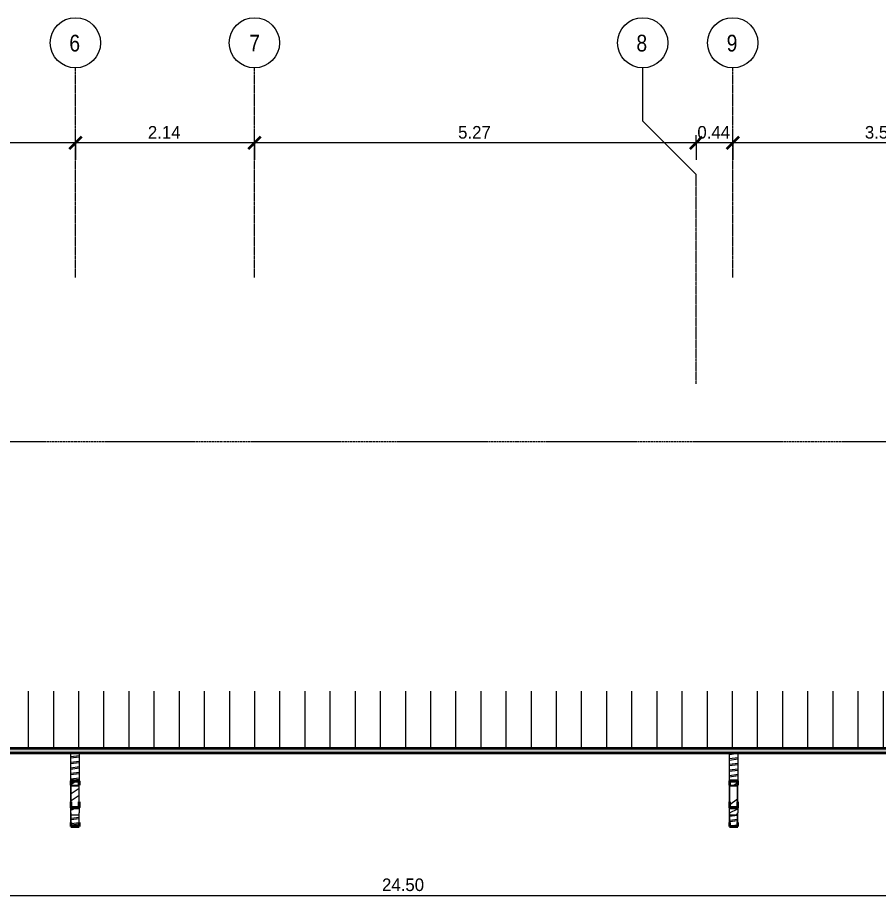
# Model space of a CAD drawing. Header units: centimetres. Extents: x -11896 to 2794, y -437 to 1921.
# Drawn here: x -10625 to -9598, y 683 to 1740 of the extents above; entities that cross this region are included whole.
import ezdxf

# ---------------------------------------------------------------- set-up
doc = ezdxf.new("R2010")
doc.units = ezdxf.units.CM
doc.linetypes.add('Centre', pattern=[3.175, 0.635, -0.475, 1.59, -0.475])
doc.linetypes.add('Grid Line', pattern=[2.2225, 1.27, -0.3175, 0.3175, -0.3175])
for name, color, linetype, lineweight in [('A-ANNO-DIMS', 7, 'Continuous', 9), ('A-ANNO-DIMS-100', 7, 'Continuous', 9), ('A-FLOR-LEVL', 7, 'Continuous', 9), ('A-ROOF', 7, 'Continuous', 9), ('A-ROOF-PATT', 7, 'Continuous', 35), ('S-BEAM', 7, 'Continuous', 9), ('S-GRID', 7, 'Continuous', 9), ('S-GRID-IDEN', 7, 'Continuous', 9)]:
    doc.layers.add(name, color=color, linetype=linetype, lineweight=lineweight)
doc.styles.add('Century Gothic_1', font='GOTHIC.TTF', dxfattribs={"height": 15})
doc.styles.add('Saira Condensed', font='SairaCondensed-Regular.ttf', dxfattribs={"height": 20})
doc.dimstyles.new('FCA_N_Cotas_E100', dxfattribs={"dimscale": 30.48, "dimtxt": 15.662524, "dimasz": 0.492126, "dimexe": 0.656168, "dimexo": 0.656168, "dimgap": 0.032808, "dimtad": 1, "dimlfac": 0.01, "dimrnd": 0.01, "dimzin": 0, "dimdsep": 46, "dimtxsty": 'Century Gothic_1', "dimblk1": 'OBLIQUE', "dimblk2": 'OBLIQUE', "dimsah": 1, "dimcen": 0.09, "dimdle": 0.656168, "dimazin": 2, "dimtfac": 1, "dimtdec": 4, "dimtix": 1, "dimtmove": 0, "dimatfit": 3, "dimfxl": 1, "dimtvp": 1, "dimtolj": 1, "dimtzin": 0, "dimarcsym": 2})
pattern_1 = [(35.105, (-5061.785, 704.968), (-25.14518, 17.67462), []), (35.105, (-5061.785, 731.75), (-25.14518, 17.67462), [])]
pattern_2 = [(25.449, (-5061.785, 808.877), (-25.14438, 11.965285), []), (25.449, (-5061.785, 827.008), (-25.14438, 11.965285), [])]
pattern_3 = [(34.602, (-5061.785, 760.442), (-25.14482, 17.34742), []), (34.602, (-5061.785, 786.728), (-25.14482, 17.34742), [])]
pattern_4 = [(34.602, (-5061.785, 757.04), (-25.14482, 17.34742), []), (34.602, (-5061.785, 783.325), (-25.14482, 17.34742), [])]
pattern_5 = [(45, (-5061.785, 712), (-25.14472, 25.14472), []), (45, (-5061.785, 750.1), (-25.14472, 25.14472), [])]
pattern_6 = [(7.537, (-5061.785, 827.517), (-25.1447115, 3.327608), []), (7.537, (-5061.785, 832.559), (-25.1447115, 3.327608), [])]
pattern_7 = [(7.458, (-5061.785, 778.741), (-25.145025, 3.292041), []), (7.458, (-5061.785, 783.729), (-25.145025, 3.292041), [])]
pattern_8 = [(7.458, (-5061.785, 774.082), (-25.145025, 3.292041), []), (7.458, (-5061.785, 779.069), (-25.145025, 3.292041), [])]

# ---------------------------------------------------------------- blocks, each defined once
blk = doc.blocks.new('RVR_CERCHA_C03 - RVR_CERCHA_C03-1729337-Sección 2-1')
at = {"layer": 'S-BEAM', "true_color": 0xc0c0c0}
h = blk.add_hatch(dxfattribs=at)
h.set_pattern_fill('FP_19', color=9, style=0, pattern_type=2)
h.set_pattern_definition(pattern_6)
h.paths.add_polyline_path([(-9767.2, 829.6), (-9765.3, 829.6), (-9765.3, 862.9), (-9775.3, 862.9), (-9775.3, 829.6)])
h = blk.add_hatch(dxfattribs=at)
h.set_pattern_fill('FP_7', color=9, style=0, pattern_type=2)
h.set_pattern_definition(pattern_5)
h.paths.add_polyline_path([(-9765.6, 824.5), (-9765.3, 824.5), (-9765.3, 829.6), (-9775.3, 829.6), (-9775.3, 824.5), (-9775, 824.5), (-9775, 829.3), (-9765.6, 829.3)])
h = blk.add_hatch(dxfattribs=at)
h.set_pattern_fill('FP_17', color=9, style=0, pattern_type=2)
h.set_pattern_definition(pattern_3)
h.paths.add_polyline_path([(-9775.3, 804.4), (-9775, 804.4), (-9775, 824.5), (-9775.3, 824.5), (-9775.3, 822.3)])
h = blk.add_hatch(dxfattribs=at)
h.set_pattern_fill('FP_14', color=9, style=0, pattern_type=2)
h.set_pattern_definition(pattern_1)
h.paths.add_polyline_path([(-9775, 824.3), (-9765.6, 824.3), (-9765.6, 829.3), (-9775, 829.3), (-9775, 824.5)])
h = blk.add_hatch(dxfattribs=at)
h.set_pattern_fill('FP_17', color=9, style=0, pattern_type=2)
h.set_pattern_definition(pattern_3)
h.paths.add_polyline_path([(-9765.6, 804.4), (-9765.3, 804.4), (-9765.3, 824.5), (-9765.6, 824.5), (-9765.6, 822.3)])
h = blk.add_hatch(dxfattribs=at)
h.set_pattern_fill('FP_16', color=9, style=0, pattern_type=2)
h.set_pattern_definition(pattern_2)
h.paths.add_polyline_path([(-9775, 788.7), (-9765.6, 788.7), (-9765.6, 791.2), (-9765.3, 791.2), (-9765.3, 797.5), (-9775.3, 797.5), (-9775.3, 791.2), (-9775, 791.2)])
h.paths.add_polyline_path([(-9765.6, 823), (-9765.6, 823.7), (-9775, 823.7), (-9775, 823), (-9767.2, 823)])
h = blk.add_hatch(dxfattribs=at)
h.set_pattern_fill('FP_18', color=9, style=0, pattern_type=2)
h.set_pattern_definition(pattern_4)
h.paths.add_polyline_path([(-9775, 797.9), (-9765.6, 797.9), (-9765.6, 823), (-9775, 823), (-9775, 804.4)])
h.paths.add_polyline_path([(-9765.6, 824), (-9765.6, 824.3), (-9775, 824.3), (-9775, 824), (-9767.2, 824)])
h = blk.add_hatch(dxfattribs=at)
h.set_pattern_fill('FP_15', color=9, style=0, pattern_type=2)
h.set_pattern_definition([(41.332, (-5061.785, 726.85), (-25.14474, 22.11478), []), (41.332, (-5061.785, 760.36), (-25.14474, 22.11478), [])])
h.paths.add_polyline_path([(-9767.2, 823.7), (-9765.6, 823.7), (-9765.6, 824), (-9775, 824), (-9775, 823.7)])
h = blk.add_hatch(dxfattribs=at)
h.set_pattern_fill('FP_20', color=9, style=0, pattern_type=2)
h.set_pattern_definition(pattern_7)
h.paths.add_polyline_path([(-9775.3, 779.9), (-9775, 779.9), (-9775, 791.2), (-9775.3, 791.2)])
h = blk.add_hatch(dxfattribs=at)
h.set_pattern_fill('FP_21', color=9, style=0, pattern_type=2)
h.set_pattern_definition(pattern_8)
h.paths.add_polyline_path([(-9765.6, 775.2), (-9765.6, 775.2), (-9765.6, 788.7), (-9775, 788.7), (-9775, 775.2)])
h = blk.add_hatch(dxfattribs=at)
h.set_pattern_fill('FP_20', color=9, style=0, pattern_type=2)
h.set_pattern_definition(pattern_7)
h.paths.add_polyline_path([(-9765.6, 779.9), (-9765.3, 779.9), (-9765.3, 791.2), (-9765.6, 791.2)])
h = blk.add_hatch(dxfattribs=at)
h.set_pattern_fill('FP_7', color=9, style=0, pattern_type=2)
h.set_pattern_definition(pattern_5)
h.paths.add_polyline_path([(-9765.3, 774.9), (-9765.3, 779.9), (-9765.6, 779.9), (-9765.6, 775.2), (-9775, 775.2), (-9775, 779.9), (-9775.3, 779.9), (-9775.3, 774.9)])
at = {"layer": 'S-BEAM'}
for p, q in [((-9775.3, 829.6), (-9775.3, 862.9)), ((-9765.3, 862.9), (-9765.3, 829.6)), ((-9775.3, 804.4), (-9775.3, 824.5)), ((-9775, 804.4), (-9775, 824.5)), ((-9770.3, 829), (-9770.3, 829.3)), ((-9765.6, 804.4), (-9765.6, 824.5)), ((-9765.3, 804.4), (-9765.3, 824.5)), ((-9775, 824.3), (-9765.6, 824.3)), ((-9765.6, 824), (-9775, 824)), ((-9775, 823.7), (-9765.6, 823.7)), ((-9775.3, 791.2), (-9775.3, 797.5)), ((-9765.3, 797.5), (-9765.3, 791.2)), ((-9775.3, 779.9), (-9775.3, 791.2)), ((-9775, 779.9), (-9775, 791.2)), ((-9765.6, 788.7), (-9775, 788.7)), ((-9765.6, 779.9), (-9765.6, 791.2)), ((-9765.3, 779.9), (-9765.3, 791.2))]:
    blk.add_line(p, q, dxfattribs=at)
at = {"layer": 'S-BEAM', "lineweight": 35}
for p, q in [((-9775.3, 829.6), (-9775.3, 824.5)), ((-9765.3, 829.6), (-9775.3, 829.6)), ((-9775.3, 824.5), (-9775, 824.5)), ((-9775, 824.5), (-9775, 829.3)), ((-9775, 829.3), (-9765.6, 829.3)), ((-9765.6, 829.3), (-9765.6, 824.5)), ((-9765.6, 824.5), (-9765.3, 824.5)), ((-9765.3, 824.5), (-9765.3, 829.6)), ((-9775.3, 804.4), (-9775.3, 797.5)), ((-9775, 804.4), (-9775.3, 804.4)), ((-9775, 797.9), (-9775, 804.4)), ((-9765.3, 804.4), (-9765.6, 804.4)), ((-9765.6, 804.4), (-9765.6, 797.9)), ((-9765.3, 797.5), (-9765.3, 804.4)), ((-9775.3, 797.5), (-9765.3, 797.5)), ((-9765.6, 797.9), (-9775, 797.9)), ((-9775.3, 779.9), (-9775.3, 774.9)), ((-9775, 779.9), (-9775.3, 779.9)), ((-9775.3, 774.9), (-9765.3, 774.9)), ((-9775, 775.2), (-9775, 779.9)), ((-9765.6, 775.2), (-9775, 775.2)), ((-9765.3, 779.9), (-9765.6, 779.9)), ((-9765.6, 779.9), (-9765.6, 775.2)), ((-9765.3, 774.9), (-9765.3, 779.9))]:
    blk.add_line(p, q, dxfattribs=at)
blk = doc.blocks.new('RVR_CERCHA_C03 - RVR_CERCHA_C03-V5-Sección 2-1')
at = {"layer": 'S-BEAM', "true_color": 0xc0c0c0}
h = blk.add_hatch(dxfattribs=at)
h.set_pattern_fill('FP_19', color=9, style=0, pattern_type=2)
h.set_pattern_definition(pattern_6)
h.paths.add_polyline_path([(-10557.2, 829.6), (-10551.2, 829.6), (-10551.2, 862.9), (-10561.2, 862.9), (-10561.2, 829.6)])
h = blk.add_hatch(dxfattribs=at)
h.set_pattern_fill('FP_17', color=9, style=0, pattern_type=2)
h.set_pattern_definition(pattern_3)
h.paths.add_polyline_path([(-10561.2, 804.4), (-10560.9, 804.4), (-10560.9, 824.5), (-10561.2, 824.5), (-10561.2, 822.3)])
h = blk.add_hatch(dxfattribs=at)
h.set_pattern_fill('FP_14', color=9, style=0, pattern_type=2)
h.set_pattern_definition(pattern_1)
h.paths.add_polyline_path([(-10560.5, 824.3), (-10551.5, 824.3), (-10551.5, 829.3), (-10560.9, 829.3), (-10560.9, 824.3)])
h = blk.add_hatch(dxfattribs=at)
h.set_pattern_fill('FP_17', color=9, style=0, pattern_type=2)
h.set_pattern_definition(pattern_3)
h.paths.add_polyline_path([(-10551.5, 804.4), (-10551.2, 804.4), (-10551.2, 824.5), (-10551.5, 824.5), (-10551.5, 822.3)])
h = blk.add_hatch(dxfattribs=at)
h.set_pattern_fill('FP_16', color=9, style=0, pattern_type=2)
h.set_pattern_definition(pattern_2)
h.paths.add_polyline_path([(-10551.5, 788.7), (-10551.5, 791.2), (-10551.2, 791.2), (-10551.2, 797.5), (-10561.2, 797.5), (-10561.2, 791.2), (-10560.9, 791.2), (-10560.9, 788.7)])
h.paths.add_polyline_path([(-10551.5, 823), (-10551.5, 823.7), (-10560.9, 823.7), (-10560.9, 823), (-10557.2, 823)])
h = blk.add_hatch(dxfattribs=at)
h.set_pattern_fill('FP_18', color=9, style=0, pattern_type=2)
h.set_pattern_definition(pattern_4)
h.paths.add_polyline_path([(-10560.9, 797.9), (-10551.5, 797.9), (-10551.5, 823), (-10560.9, 823), (-10560.9, 804.4)])
h.paths.add_polyline_path([(-10551.5, 824), (-10551.5, 824.3), (-10560.9, 824.3), (-10560.9, 824), (-10557.2, 824)])
h = blk.add_hatch(dxfattribs=at)
h.set_pattern_fill('FP_7', color=9, style=0, pattern_type=2)
h.set_pattern_definition(pattern_5)
h.paths.add_polyline_path([(-10551.2, 797.5), (-10551.2, 804.4), (-10551.5, 804.4), (-10551.5, 797.9), (-10560.9, 797.9), (-10560.9, 804.4), (-10561.2, 804.4), (-10561.2, 797.5)])
h = blk.add_hatch(dxfattribs=at)
h.set_pattern_fill('FP_20', color=9, style=0, pattern_type=2)
h.set_pattern_definition(pattern_7)
h.paths.add_polyline_path([(-10561.2, 779.9), (-10560.9, 779.9), (-10560.9, 791.2), (-10561.2, 791.2)])
h = blk.add_hatch(dxfattribs=at)
h.set_pattern_fill('FP_21', color=9, style=0, pattern_type=2)
h.set_pattern_definition(pattern_8)
h.paths.add_polyline_path([(-10551.5, 775.2), (-10551.5, 775.2), (-10551.5, 788.7), (-10560.9, 788.7), (-10560.9, 775.2)])
h = blk.add_hatch(dxfattribs=at)
h.set_pattern_fill('FP_20', color=9, style=0, pattern_type=2)
h.set_pattern_definition(pattern_7)
h.paths.add_polyline_path([(-10551.5, 779.9), (-10551.2, 779.9), (-10551.2, 791.2), (-10551.5, 791.2)])
at = {"layer": 'S-BEAM'}
for p, q in [((-10561.2, 829.6), (-10561.2, 862.9)), ((-10551.2, 862.9), (-10551.2, 829.6)), ((-10561.2, 804.4), (-10561.2, 824.5)), ((-10560.9, 804.4), (-10560.9, 824.5)), ((-10556.2, 829), (-10556.2, 829.3)), ((-10551.5, 804.4), (-10551.5, 824.5)), ((-10551.2, 804.4), (-10551.2, 824.5)), ((-10560.9, 824.3), (-10551.5, 824.3)), ((-10551.5, 824), (-10560.9, 824)), ((-10560.9, 823.7), (-10551.5, 823.7)), ((-10561.2, 791.2), (-10561.2, 797.5)), ((-10551.2, 797.5), (-10551.2, 791.2)), ((-10561.2, 779.9), (-10561.2, 791.2)), ((-10560.9, 779.9), (-10560.9, 791.2)), ((-10551.5, 788.7), (-10560.9, 788.7)), ((-10551.5, 779.9), (-10551.5, 791.2)), ((-10551.2, 779.9), (-10551.2, 791.2))]:
    blk.add_line(p, q, dxfattribs=at)
at = {"layer": 'S-BEAM', "lineweight": 35}
for p, q in [((-10561.2, 829.6), (-10561.2, 824.5)), ((-10551.2, 829.6), (-10561.2, 829.6)), ((-10561.2, 824.5), (-10560.9, 824.5)), ((-10560.9, 824.5), (-10560.9, 829.3)), ((-10560.9, 829.3), (-10551.5, 829.3)), ((-10551.5, 829.3), (-10551.5, 824.5)), ((-10551.5, 824.5), (-10551.2, 824.5)), ((-10551.2, 824.5), (-10551.2, 829.6)), ((-10561.2, 804.4), (-10561.2, 797.5)), ((-10560.9, 804.4), (-10561.2, 804.4)), ((-10560.9, 797.9), (-10560.9, 804.4)), ((-10551.2, 804.4), (-10551.5, 804.4)), ((-10551.5, 804.4), (-10551.5, 797.9)), ((-10551.2, 797.5), (-10551.2, 804.4)), ((-10561.2, 797.5), (-10551.2, 797.5)), ((-10551.5, 797.9), (-10560.9, 797.9)), ((-10561.2, 779.9), (-10561.2, 774.9)), ((-10560.9, 779.9), (-10561.2, 779.9)), ((-10561.2, 774.9), (-10551.2, 774.9)), ((-10560.9, 775.2), (-10560.9, 779.9)), ((-10551.5, 775.2), (-10560.9, 775.2)), ((-10551.2, 779.9), (-10551.5, 779.9)), ((-10551.5, 779.9), (-10551.5, 775.2)), ((-10551.2, 774.9), (-10551.2, 779.9))]:
    blk.add_line(p, q, dxfattribs=at)
blk = doc.blocks.new('PQ_RVR_EST-01_ZZ_ZZ_MO_T_A_rvt-1-Sección 2-1')
at = {"layer": 'S-BEAM', "lineweight": 9}
for name in ['RVR_CERCHA_C03 - RVR_CERCHA_C03-V5-Sección 2-1', 'RVR_CERCHA_C03 - RVR_CERCHA_C03-1729337-Sección 2-1']:
    blk.add_blockref(name, (0, 0), dxfattribs=at)
blk = doc.blocks.new('Grid - 3mm-1939417-Sección 2-1')
at = {"layer": 'S-GRID-IDEN', "color": 253, "true_color": 0xaaaaaa}
blk.add_circle((-11357.4, 1710.5), 30, dxfattribs=at)
blk = doc.blocks.new('DIMBLOCK6-Sección 2-1')
at = {"layer": 'A-ANNO-DIMS-100'}
for p, q in [((-9771.4, 1591), (-9771.4, 1600.3)), ((-9415.3, 1591), (-9415.3, 1600.3)), ((-9415.3, 1591), (-9771.4, 1591)), ((-9771.4, 1591), (-9771.4, 1571)), ((-9415.3, 1591), (-9415.3, 1571))]:
    blk.add_line(p, q, dxfattribs=at)
at = {"layer": 'A-ANNO-DIMS-100', "lineweight": 35}
for p, q in [((-9771.4, 1591), (-9763.9, 1598.5)), ((-9415.3, 1591), (-9407.8, 1598.5)), ((-9771.4, 1591), (-9778.9, 1583.5)), ((-9415.3, 1591), (-9422.8, 1583.5))]:
    blk.add_line(p, q, dxfattribs=at)
at = {"layer": 'A-ANNO-DIMS-100', "color": 0, "insert": (-9613.8, 1611.2), "char_height": 15, "width": 48.927, "attachment_point": 1, "line_spacing_factor": 0.984502, "style": 'Century Gothic_1'}
blk.add_mtext('3.56', dxfattribs=at)
blk = doc.blocks.new('_Oblique')
at = {"color": 0, "linetype": 'ByBlock', "lineweight": -2}
blk.add_line((-0.5, -0.5), (0.5, 0.5), dxfattribs=at)
blk = doc.blocks.new('DIMBLOCK7-Sección 2-1')
at = {"layer": 'A-ANNO-DIMS-100'}
for p, q in [((-9815.3, 1591), (-9815.3, 1600.3)), ((-9771.4, 1591), (-9771.4, 1600.3)), ((-9771.4, 1591), (-9815.3, 1591)), ((-9815.3, 1591), (-9815.3, 1571)), ((-9771.4, 1591), (-9771.4, 1571))]:
    blk.add_line(p, q, dxfattribs=at)
at = {"layer": 'A-ANNO-DIMS-100', "lineweight": 35}
for p, q in [((-9815.3, 1591), (-9807.8, 1598.5)), ((-9771.4, 1591), (-9763.9, 1598.5)), ((-9815.3, 1591), (-9822.8, 1583.5)), ((-9771.4, 1591), (-9778.9, 1583.5))]:
    blk.add_line(p, q, dxfattribs=at)
at = {"layer": 'A-ANNO-DIMS-100', "color": 0, "insert": (-9813.7, 1611.2), "char_height": 15, "width": 48.927, "attachment_point": 1, "line_spacing_factor": 0.984502, "style": 'Century Gothic_1'}
blk.add_mtext('0.44', dxfattribs=at)
blk = doc.blocks.new('DIMBLOCK8-Sección 2-1')
at = {"layer": 'A-ANNO-DIMS-100'}
for p, q in [((-10342.2, 1591), (-10342.2, 1600.3)), ((-9815.3, 1591), (-9815.3, 1600.3)), ((-9815.3, 1591), (-10342.2, 1591)), ((-10342.2, 1591), (-10342.2, 1571)), ((-9815.3, 1591), (-9815.3, 1571))]:
    blk.add_line(p, q, dxfattribs=at)
at = {"layer": 'A-ANNO-DIMS-100', "lineweight": 35}
for p, q in [((-10342.2, 1591), (-10334.7, 1598.5)), ((-9815.3, 1591), (-9807.8, 1598.5)), ((-10342.2, 1591), (-10349.7, 1583.5)), ((-9815.3, 1591), (-9822.8, 1583.5))]:
    blk.add_line(p, q, dxfattribs=at)
at = {"layer": 'A-ANNO-DIMS-100', "color": 0, "insert": (-10099.2, 1611.2), "char_height": 15, "width": 48.927, "attachment_point": 1, "line_spacing_factor": 0.984502, "style": 'Century Gothic_1'}
blk.add_mtext('5.27', dxfattribs=at)
blk = doc.blocks.new('DIMBLOCK9-Sección 2-1')
at = {"layer": 'A-ANNO-DIMS-100'}
for p, q in [((-10555.8, 1591), (-10555.8, 1600.3)), ((-10342.2, 1591), (-10342.2, 1600.3)), ((-10342.2, 1591), (-10555.8, 1591)), ((-10555.8, 1591), (-10555.8, 1571)), ((-10342.2, 1591), (-10342.2, 1571))]:
    blk.add_line(p, q, dxfattribs=at)
at = {"layer": 'A-ANNO-DIMS-100', "lineweight": 35}
for p, q in [((-10555.8, 1591), (-10548.3, 1598.5)), ((-10342.2, 1591), (-10334.7, 1598.5)), ((-10555.8, 1591), (-10563.3, 1583.5)), ((-10342.2, 1591), (-10349.7, 1583.5))]:
    blk.add_line(p, q, dxfattribs=at)
at = {"layer": 'A-ANNO-DIMS-100', "color": 0, "insert": (-10469.4, 1611.2), "char_height": 15, "width": 48.927, "attachment_point": 1, "line_spacing_factor": 0.984502, "style": 'Century Gothic_1'}
blk.add_mtext('2.14', dxfattribs=at)
blk = doc.blocks.new('DIMBLOCK10-Sección 2-1')
at = {"layer": 'A-ANNO-DIMS-100'}
for p, q in [((-11357.4, 1591), (-11357.4, 1600.3)), ((-10555.8, 1591), (-10555.8, 1600.3)), ((-10555.8, 1591), (-11357.4, 1591)), ((-11357.4, 1591), (-11357.4, 1571)), ((-10555.8, 1591), (-10555.8, 1571))]:
    blk.add_line(p, q, dxfattribs=at)
at = {"layer": 'A-ANNO-DIMS-100', "lineweight": 35}
for p, q in [((-11357.4, 1591), (-11349.9, 1598.5)), ((-10555.8, 1591), (-10548.3, 1598.5)), ((-11357.4, 1591), (-11364.9, 1583.5)), ((-10555.8, 1591), (-10563.3, 1583.5))]:
    blk.add_line(p, q, dxfattribs=at)
at = {"layer": 'A-ANNO-DIMS-100', "color": 0, "insert": (-10977, 1611.2), "char_height": 15, "width": 48.927, "attachment_point": 1, "line_spacing_factor": 0.984502, "style": 'Century Gothic_1'}
blk.add_mtext('8.02', dxfattribs=at)
blk = doc.blocks.new('DIMBLOCK17-Sección 2-1')
at = {"layer": 'A-ANNO-DIMS-100'}
for p, q in [((-11388.7, 692.8), (-11388.7, 712.8)), ((-8938.8, 692.8), (-8938.8, 712.8)), ((-11408.7, 692.8), (-8918.8, 692.8)), ((-11388.7, 692.8), (-11388.7, 683.4)), ((-8938.8, 692.8), (-8938.8, 683.4))]:
    blk.add_line(p, q, dxfattribs=at)
at = {"layer": 'A-ANNO-DIMS-100', "lineweight": 35}
for p, q in [((-11388.7, 692.8), (-11381.2, 700.3)), ((-8938.8, 692.8), (-8931.3, 700.3)), ((-11388.7, 692.8), (-11396.2, 685.3)), ((-8938.8, 692.8), (-8946.3, 685.3))]:
    blk.add_line(p, q, dxfattribs=at)
at = {"layer": 'A-ANNO-DIMS-100', "color": 0, "insert": (-10190, 713), "char_height": 15, "width": 62.948, "attachment_point": 1, "line_spacing_factor": 0.984502, "style": 'Century Gothic_1'}
blk.add_mtext('24.50', dxfattribs=at)

msp = doc.modelspace()

# ---------------------------------------------------------------- hatches: boundary and pattern name
at = {"layer": 'A-ROOF-PATT', "lineweight": 9, "true_color": 0xc0c0c0}
h = msp.add_hatch(dxfattribs=at)
h.set_pattern_fill('FP_1', color=9, style=0, pattern_type=2)
h.set_pattern_definition([(90, (-5061.785, 865.183), (-30, 2e-15), [])])
h.paths.add_polyline_path([(-9779.921, 867.957), (-8939.315, 867.957), (-8939.315, 936.706), (-8966.395, 936.706), (-8966.395, 925.437), (-8976.395, 925.437), (-8976.395, 936.706), (-11388.497, 936.706), (-11388.497, 867.957), (-9805.404, 867.957)])
at = {"layer": 'A-ROOF-PATT', "lineweight": 9, "true_color": 0x9a9a9a}
msp.add_hatch(color=253, dxfattribs=at).paths.add_polyline_path([(-9193.81, 862.912), (-8939.315, 862.912), (-8939.315, 867.957), (-11388.497, 867.957), (-11388.497, 862.912), (-9601.539, 862.912)])

# ---------------------------------------------------------------- linework, layer by layer
at = {"layer": 'A-FLOR-LEVL', "color": 253, "linetype": 'Centre', "true_color": 0xaaaaaa}
msp.add_line((-11896.135, 1234.505), (-4860.713, 1234.505), dxfattribs=at)
at = {"layer": 'A-ROOF', "lineweight": 35}
for p, q in [((-8939.315, 867.957), (-11388.497, 867.957)), ((-11388.497, 862.912), (-8939.315, 862.912))]:
    msp.add_line(p, q, dxfattribs=at)
at = {"layer": 'S-GRID', "color": 253, "linetype": 'Grid Line', "true_color": 0xaaaaaa}
for p, q in [((-10555.8, 1430.473), (-10555.8, 1680.473)), ((-10342.235, 1430.473), (-10342.235, 1680.473)), ((-9771.395, 1430.473), (-9771.395, 1680.473)), ((-9815.299, 1303.473), (-9815.299, 1553.473))]:
    msp.add_line(p, q, dxfattribs=at)
at = {"layer": 'S-GRID', "color": 253, "true_color": 0xaaaaaa}
for p, q in [((-9878.799, 1616.973), (-9878.799, 1680.473)), ((-9815.299, 1553.473), (-9878.799, 1616.973))]:
    msp.add_line(p, q, dxfattribs=at)

# ---------------------------------------------------------------- block references
at = {"lineweight": 5}
msp.add_blockref('PQ_RVR_EST-01_ZZ_ZZ_MO_T_A_rvt-1-Sección 2-1', (0, 0), dxfattribs=at)
at = {"layer": 'S-GRID-IDEN', "color": 253, "true_color": 0xaaaaaa}
for p in [(801.554, 0), (1015.119, 0), (1478.555, 0), (1585.959, 0)]:
    msp.add_blockref('Grid - 3mm-1939417-Sección 2-1', p, dxfattribs=at)

# ---------------------------------------------------------------- texts
at = {"layer": 'S-GRID-IDEN', "color": 253, "true_color": 0xaaaaaa, "char_height": 20, "attachment_point": 1, "style": 'Saira Condensed'}
for s, insert, width in [('6', (-10563.073, 1720.152), 16.83544), ('7', (-10348.509, 1720.152), 14.43037), ('8', (-9886.373, 1720.152), 17.63712), ('9', (-9778.669, 1720.152), 16.83544)]:
    msp.add_mtext(s, dxfattribs=dict(at, insert=insert, width=width))

# ---------------------------------------------------------------- dimensions: what is measured, and where the dimension line sits
at = {"layer": 'A-ANNO-DIMS'}
for base, p1, p2, override, picture, middle in [((-11357.354, 1590.956), (-10555.8, 1580.349), (-11357.354, 1580.349), {"dimpost": '<>', "dimfxl": 801.554435}, 'DIMBLOCK10-Sección 2-1', (-10956.577, 1599.833)), ((-10555.8, 1590.956), (-10342.235, 1580.349), (-10555.8, 1580.349), {"dimpost": '<>', "dimfxl": 213.564613}, 'DIMBLOCK9-Sección 2-1', (-10449.017, 1599.787)), ((-10342.235, 1590.956), (-9815.299, 1580.349), (-10342.235, 1580.349), {"dimpost": '<>', "dimfxl": 526.93624}, 'DIMBLOCK8-Sección 2-1', (-10078.767, 1599.833)), ((-9815.299, 1590.956), (-9771.395, 1580.349), (-9815.299, 1580.349), {"dimpost": '<>', "dimfxl": 43.9037}, 'DIMBLOCK7-Sección 2-1', (-9793.347, 1599.833)), ((-9771.395, 1590.956), (-9415.334, 1580.349), (-9771.395, 1580.349), {"dimpost": '<>', "dimfxl": 356.060665}, 'DIMBLOCK6-Sección 2-1', (-9593.365, 1599.833)), ((-8938.815, 692.777), (-11388.747, 703.383), (-8938.815, 703.383), {"dimpost": '<>', "dimfxl": 2449.931999}, 'DIMBLOCK17-Sección 2-1', (-10163.781, 701.654))]:
    dim = msp.add_linear_dim(base=base, p1=p1, p2=p2, dimstyle='FCA_N_Cotas_E100', override=override, dxfattribs=at)
    dim.commit()
    dim.dimension.update_dxf_attribs({"geometry": picture, "text_midpoint": middle})

doc.saveas('drawing.dxf')
